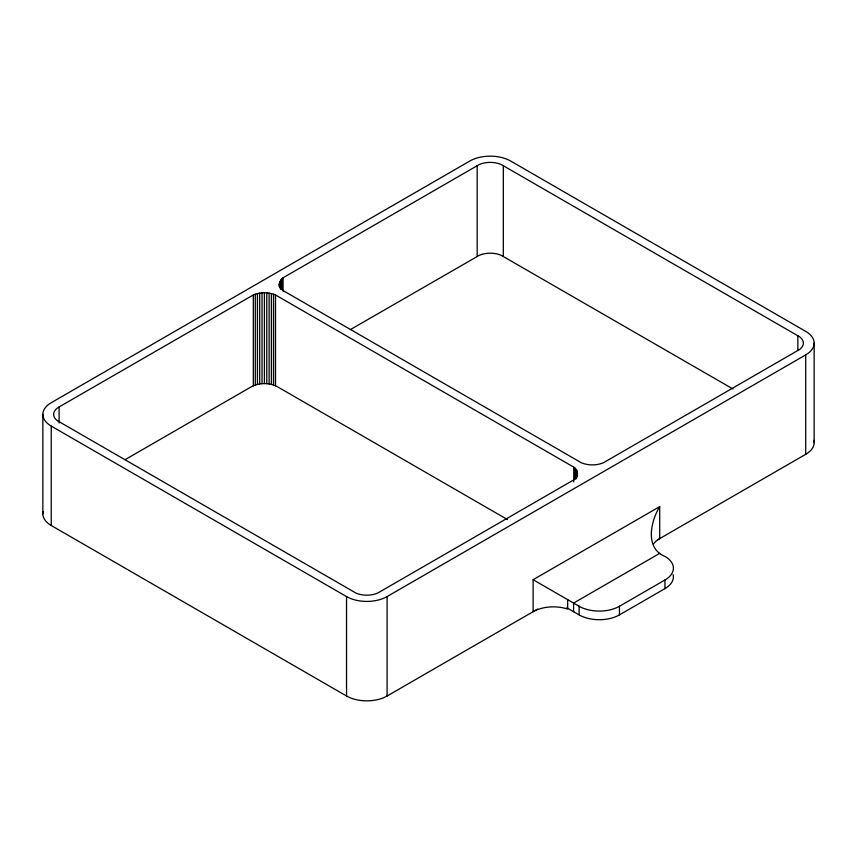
<?xml version="1.0" encoding="UTF-8"?>
<svg xmlns="http://www.w3.org/2000/svg" width="857" height="857" viewBox="0 0 857 857"><rect width="100%" height="100%" fill="white"/><g stroke="black" fill="none" stroke-linecap="round" stroke-linejoin="round"><path stroke-width="1.29" d="M279.307 284.17L280.7 280.143L283.078 277.764L479.224 164.544A18.104 10.455 0 0 1 501.27 164.544L799.645 336.801A17.986 10.391 0 0 1 799.645 349.452L603.446 462.737C596.461 465.64 588.277 465.64 581.282 462.737L283.078 290.566L280.7 288.188L279.307 284.17L279.307 286.838M567.666 599.654L567.666 609.07A28.613 16.519 0 0 0 533.118 611.694L533.118 579.707L659.697 506.626C650.774 521.249 644.593 548.255 664.936 556.386A28.924 16.701 0 0 1 664.936 580.007L664.936 588.62L619.45 614.887A28.527 16.465 0 0 1 579.107 614.887L566.841 607.806M59.101 406.957L57.323 408.114A17.836 10.295 0 0 0 57.323 420.658L355.934 593.055A17.89 10.327 0 0 0 377.712 593.055L573.751 479.888C578.55 477.092 578.55 469.936 573.751 467.14L275.493 294.947C268.498 292.044 260.314 292.044 253.318 294.947L59.101 406.957L59.101 422.983M125.176 459.62L251.53 386.668C259.392 382.533 269.409 382.533 277.282 386.668L507.419 519.535M350.363 329.613L479.224 255.354A18.104 10.455 0 0 1 501.27 255.354L732.917 388.949M51.238 426.079L346.539 596.568A28.677 16.562 0 0 0 387.096 596.568L805.719 354.884A28.784 16.615 0 0 0 805.719 331.38L510.676 161.041A28.902 16.679 0 0 0 469.807 161.041L51.238 402.704A28.624 16.529 0 0 0 51.238 426.079L51.238 525.502L346.539 696.002A28.677 16.562 0 0 0 387.096 696.002L537.618 609.102M657.448 539.91L805.719 454.306A28.784 16.615 0 0 0 813.904 440.391M659.697 553.365L573.59 603.082L573.59 611.694M533.118 579.707L579.107 606.263A28.527 16.465 0 0 0 619.45 606.263L664.936 580.007M814.15 343.132L814.15 442.566M805.719 354.884L805.719 454.306M797.856 335.633L797.856 350.32M659.697 506.626L659.697 538.614A28.613 16.519 0 0 0 653.495 543.97M619.45 606.263L619.45 614.887M579.107 606.263L579.107 614.887M577.339 472.153L577.5 476.181M576.879 470.804L576.879 477.488M576.118 469.507L576.118 478.859M575.068 468.286L575.068 478.967M573.751 467.14L573.751 481.838M503.316 165.583L503.316 256.393M477.178 165.583L477.178 256.393M387.096 596.568L387.096 696.002M346.539 596.568L346.539 696.002M283.078 277.764L283.078 291.123M281.749 278.911L281.749 289.591M280.7 280.143L280.7 289.495M279.928 281.45L279.928 288.123M279.468 282.799L279.468 286.806M275.493 294.947L275.493 385.757M273.512 294.187L273.512 384.997M271.38 293.576L271.38 384.386M269.119 293.137L269.119 383.947M266.784 292.869L266.784 383.679M264.406 292.773L264.406 383.593M262.028 292.869L262.028 383.679M259.692 293.137L259.692 383.947M257.432 293.576L257.432 384.386M255.3 294.187L255.3 384.997M253.318 294.947L253.318 385.757M42.85 414.392L42.85 513.814M673.163 574.629A28.924 16.701 0 0 1 664.936 588.62M51.238 525.502A28.624 16.529 0 0 1 43.096 511.661"/></g></svg>
